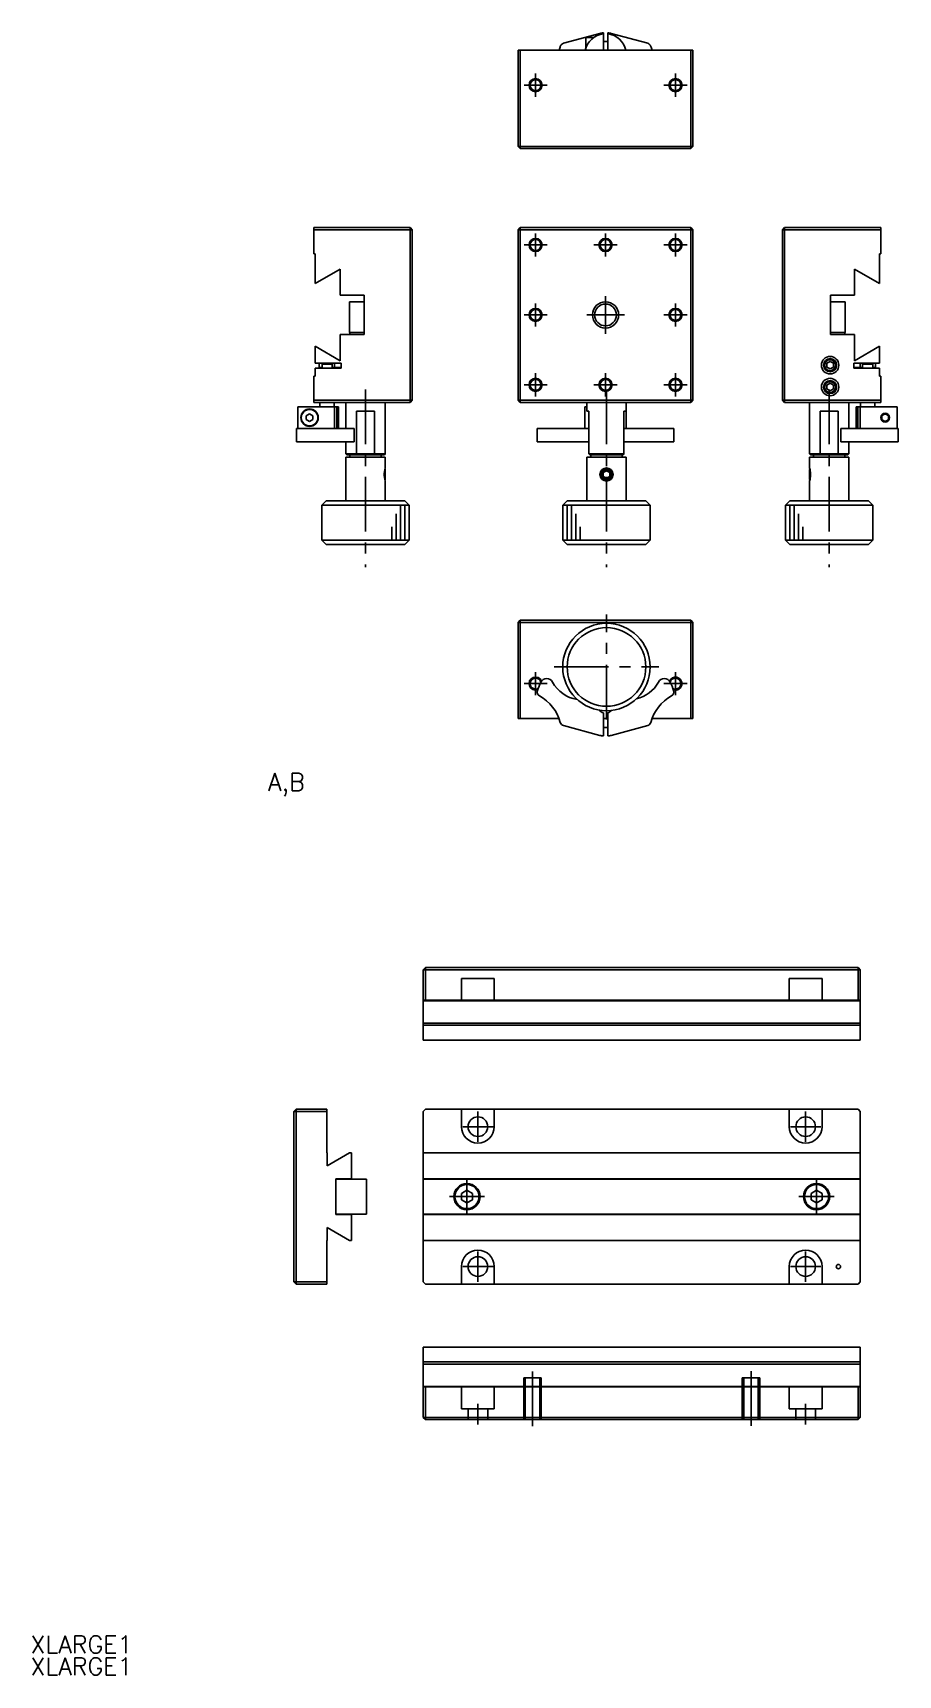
# Model space of a CAD drawing. Extents: x 18 to 806, y 13 to 406.
# Drawn here: x 18.1 to 216.1, y 13.2 to 388.9 of the extents above; entities that cross this region are included whole.
import ezdxf

# ---------------------------------------------------------------- set-up
doc = ezdxf.new("R2010")
doc.units = 0
doc.header["$LTSCALE"] = 10
doc.linetypes.add('CENTER', pattern=[2, 1.25, -0.25, 0.25, -0.25])
doc.linetypes.add('DASHED', pattern=[3.5, 2, -1.5])
doc.layers.get('0').update_dxf_attribs({"linetype": 'CONTINUOUS'})
doc.layers.add('CENTER', color=1, linetype='CENTER')
doc.styles.get("Standard").update_dxf_attribs({"font": 'txt.shx', "bigfont": '@extfont2.shx'})

msp = doc.modelspace()

# ---------------------------------------------------------------- linework, layer by layer
at = {"color": 7, "linetype": 'CONTINUOUS'}
for p, q in [((147.845905, 388.752148), (139.499441, 386.51572)), ((144.64, 387.822519), (144.64, 384.922519)), ((146.428451, 387.822519), (144.64, 387.822519)), ((148.64, 388.64613), (148.64, 388.897456)), ((148.64, 388.64613), (148.64, 388.897456)), ((148.64, 384.922519), (148.64, 388.64613)), ((148.64, 386.922519), (148.64, 388.64613)), ((148.64, 386.922519), (148.64, 387.072519)), ((148.64, 384.922519), (148.64, 387.072519)), ((149.64, 388.897456), (149.64, 388.64613)), ((149.64, 388.64613), (149.64, 384.922519)), ((158.780559, 386.51572), (150.434095, 388.752148)), ((158.780559, 386.51572), (150.434095, 388.752148)), ((129.14, 362.922519), (129.14, 384.922519)), ((129.14, 384.922519), (129.64, 384.922519)), ((129.14, 384.622519), (129.14, 384.922519)), ((129.14, 384.922519), (129.14, 384.622519)), ((129.14, 384.922519), (129.14, 384.622519)), ((129.14, 378.922519), (129.14, 384.622519)), ((129.14, 384.622519), (129.14, 378.922519)), ((129.14, 378.922519), (129.14, 384.622519)), ((129.14, 384.622519), (129.14, 378.922519)), ((129.14, 384.622519), (129.14, 378.922519)), ((129.64, 384.922519), (129.64, 362.922519)), ((168.64, 384.922519), (129.64, 384.922519)), ((149.639981, 386.922519), (148.64, 386.922519)), ((168.64, 362.922519), (168.64, 384.922519)), ((168.64, 384.922519), (169.14, 384.922519)), ((169.14, 384.922519), (169.14, 362.922519)), ((129.14, 378.722519), (129.14, 378.922519)), ((129.14, 378.922519), (129.14, 378.722519)), ((129.14, 373.422519), (129.14, 378.922519)), ((129.14, 378.922519), (129.14, 373.422519)), ((129.14, 378.922519), (129.14, 362.922519)), ((129.64, 362.422519), (129.14, 362.922519)), ((129.64, 362.922519), (129.14, 362.922519)), ((129.14, 362.922519), (129.64, 362.422519)), ((129.64, 362.422519), (129.64, 362.922519)), ((129.64, 362.922519), (168.64, 362.922519)), ((168.64, 362.422519), (129.64, 362.422519)), ((168.64, 362.422519), (168.64, 362.922519)), ((169.14, 362.922519), (168.64, 362.922519)), ((168.64, 362.422519), (169.14, 362.922519)), ((82.417481, 344.37), (104.417481, 344.37)), ((82.417481, 343.87), (82.417481, 344.37)), ((82.417481, 343.87), (82.417481, 338.37)), ((104.417481, 343.87), (82.417481, 343.87)), ((104.417481, 344.37), (104.417481, 343.87)), ((104.917481, 343.87), (104.417481, 344.37)), ((104.417481, 304.87), (104.417481, 343.87)), ((104.917481, 343.87), (104.417481, 343.87)), ((104.917481, 343.87), (104.917481, 304.87)), ((129.64, 344.37), (129.14, 343.87)), ((129.14, 304.87), (129.14, 343.87)), ((129.64, 343.87), (129.14, 343.87)), ((129.64, 343.87), (129.64, 344.37)), ((129.64, 344.37), (168.64, 344.37)), ((129.64, 343.87), (129.64, 304.87)), ((168.64, 343.87), (129.64, 343.87)), ((168.64, 343.87), (168.64, 344.37)), ((169.14, 343.87), (168.64, 344.37)), ((168.64, 304.87), (168.64, 343.87)), ((168.64, 343.87), (169.14, 343.87)), ((169.14, 343.87), (169.14, 304.87)), ((189.622519, 343.87), (190.122519, 344.37)), ((189.622519, 343.87), (190.122519, 344.37)), ((189.622519, 343.87), (190.122519, 343.87)), ((189.622519, 304.87), (189.622519, 343.87)), ((190.122519, 343.87), (190.122519, 344.37)), ((190.122519, 344.37), (212.122519, 344.37)), ((202.622524, 344.37), (190.122519, 344.37)), ((212.122519, 343.87), (190.122519, 343.87)), ((190.122519, 343.87), (190.122519, 304.87)), ((212.122519, 344.37), (205.622514, 344.37)), ((212.122519, 344.37), (212.122519, 343.87)), ((212.122519, 338.37), (212.122519, 343.87)), ((82.417481, 338.37), (82.717481, 338.37)), ((82.717481, 338.37), (82.417481, 338.37)), ((82.717481, 338.37), (82.717481, 331.543205)), ((211.822519, 338.37), (212.122519, 338.37)), ((211.822519, 331.543205), (211.822519, 338.37)), ((82.717481, 331.543205), (88.417481, 334.834102)), ((88.417481, 334.834102), (82.717481, 331.543205)), ((88.417481, 334.834102), (88.417481, 328.87)), ((206.122519, 334.834102), (211.822519, 331.543205)), ((206.122519, 328.87), (206.122519, 334.834102)), ((88.417481, 328.87), (93.917481, 328.87)), ((93.917481, 328.87), (88.417481, 328.87)), ((93.917481, 327.37), (90.579613, 327.37)), ((90.579613, 327.37), (90.579613, 320.37)), ((93.917481, 328.87), (90.783506, 328.87)), ((93.917481, 328.87), (90.783506, 328.87)), ((93.917481, 328.87), (93.917481, 319.87)), ((200.622519, 328.87), (206.122519, 328.87)), ((200.622519, 319.87), (200.622519, 328.87)), ((203.960387, 327.37), (200.622519, 327.37)), ((203.960387, 327.37), (200.622519, 327.37)), ((200.887737, 327.37), (200.622519, 327.37)), ((200.887737, 327.37), (200.622519, 327.37)), ((203.960387, 320.37), (203.960387, 327.37)), ((88.417481, 319.87), (88.417481, 313.905898)), ((93.917481, 319.87), (88.417481, 319.87)), ((90.579613, 320.37), (90.629613, 320.37)), ((90.579613, 320.37), (90.758257, 320.37)), ((90.629613, 320.37), (90.629613, 319.87)), ((90.758257, 320.37), (93.917481, 320.37)), ((203.910387, 320.37), (200.622519, 320.37)), ((200.622519, 320.37), (203.960387, 320.37)), ((206.122519, 319.87), (200.622519, 319.87)), ((200.622519, 319.87), (204.622519, 319.87)), ((203.910387, 319.87), (203.910387, 320.37)), ((203.910387, 319.87), (206.122519, 319.87)), ((203.910387, 319.87), (204.622519, 319.87)), ((206.122519, 313.905898), (206.122519, 319.87)), ((82.717481, 317.196795), (82.717481, 313.37)), ((88.417481, 313.905898), (82.717481, 317.196795)), ((211.822519, 317.196795), (206.122519, 313.905898)), ((206.122519, 313.905898), (211.822519, 317.196795)), ((211.822519, 313.37), (211.822519, 317.196795)), ((82.717481, 313.37), (88.617481, 313.37)), ((83.617481, 313.37), (82.717481, 313.37)), ((82.717481, 312.17), (82.717481, 310.37)), ((88.617481, 312.17), (82.717481, 312.17)), ((83.617481, 313.37), (83.617481, 312.37)), ((84.267481, 312.37), (83.617481, 312.37)), ((84.567481, 313.37), (84.267481, 313.07)), ((86.567481, 313.07), (84.267481, 313.07)), ((84.267481, 313.07), (84.267481, 312.17)), ((87.117481, 313.37), (86.267481, 313.37)), ((86.567481, 313.07), (86.267481, 313.37)), ((86.567481, 312.17), (86.567481, 313.07)), ((86.567481, 312.37), (87.117481, 312.37)), ((88.617481, 313.37), (87.117481, 313.37)), ((87.117481, 313.37), (87.117481, 312.37)), ((88.617481, 312.37), (87.117481, 312.37)), ((88.617481, 313.37), (88.617481, 312.17)), ((199.772519, 313.303013), (200.522519, 313.736025)), ((200.522519, 313.736025), (199.772519, 313.303013)), ((199.772519, 312.436987), (199.772519, 313.303013)), ((200.522519, 312.003975), (199.772519, 312.436987)), ((200.522519, 313.736025), (201.272519, 313.303013)), ((201.272519, 313.303013), (200.522519, 313.736025)), ((201.272519, 312.436987), (200.522519, 312.003975)), ((201.272519, 313.303013), (201.272519, 312.436987)), ((205.922519, 313.37), (211.822519, 313.37)), ((205.922519, 312.17), (205.922519, 313.37)), ((205.922519, 312.37), (207.422519, 312.37)), ((205.922519, 312.37), (207.422519, 312.37)), ((211.822519, 312.17), (205.922519, 312.17)), ((205.922519, 312.17), (207.122524, 312.17)), ((207.422519, 313.37), (207.422519, 312.37)), ((207.422519, 312.37), (207.972519, 312.37)), ((207.422519, 312.37), (207.972519, 312.37)), ((208.272519, 313.37), (207.972519, 313.07)), ((207.974827, 313.07), (207.972519, 313.07)), ((207.972519, 313.07), (207.972519, 312.17)), ((210.272519, 313.07), (207.974827, 313.07)), ((210.272519, 313.07), (209.972519, 313.37)), ((210.272519, 312.17), (210.272519, 313.07)), ((210.272519, 312.37), (210.922519, 312.37)), ((210.922519, 312.37), (210.272519, 312.37)), ((210.922519, 313.37), (210.922519, 312.37)), ((211.122514, 312.17), (211.822519, 312.17)), ((211.822519, 310.37), (211.822519, 312.17)), ((82.717481, 310.37), (82.417481, 310.37)), ((82.417481, 310.37), (82.417481, 304.87)), ((199.772519, 308.303013), (200.522519, 308.736025)), ((200.522519, 308.736025), (199.772519, 308.303013)), ((199.772519, 307.436987), (199.772519, 308.303013)), ((200.522519, 308.736025), (201.272519, 308.303013)), ((201.272519, 308.303013), (200.522519, 308.736025)), ((201.272519, 308.303013), (201.272519, 307.436987)), ((212.122519, 310.37), (211.822519, 310.37)), ((211.822519, 310.37), (212.122519, 310.37)), ((212.122519, 304.87), (212.122519, 310.37)), ((82.417481, 304.87), (104.417481, 304.87)), ((82.417481, 304.37), (82.417481, 304.87)), ((104.417481, 304.37), (82.417481, 304.37)), ((82.417481, 304.37), (83.417486, 304.37)), ((83.797481, 304.37), (83.797481, 303.37)), ((87.037481, 303.37), (87.037481, 304.37)), ((87.417476, 304.37), (88.917486, 304.37)), ((89.729613, 304.37), (89.729613, 298.37)), ((98.729613, 304.37), (104.417481, 304.37)), ((98.729613, 292.57), (98.729613, 304.37)), ((104.417481, 304.87), (104.917481, 304.87)), ((104.417481, 304.37), (104.917481, 304.87)), ((104.417481, 304.87), (104.417481, 304.37)), ((104.417481, 304.37), (104.917481, 304.87)), ((129.14, 304.87), (129.64, 304.87)), ((129.14, 304.87), (129.64, 304.37)), ((129.64, 304.87), (168.64, 304.87)), ((129.64, 304.37), (129.64, 304.87)), ((168.64, 304.37), (129.64, 304.37)), ((144.852132, 304.37), (144.852132, 302.37)), ((153.852132, 302.37), (153.852132, 304.37)), ((168.64, 304.37), (168.64, 304.87)), ((169.14, 304.87), (168.64, 304.87)), ((168.64, 304.37), (169.14, 304.87)), ((190.122519, 304.87), (189.622519, 304.87)), ((190.122519, 304.37), (189.622519, 304.87)), ((190.122519, 304.87), (212.122519, 304.87)), ((190.122519, 304.37), (190.122519, 304.87)), ((212.122519, 304.37), (190.122519, 304.37)), ((195.810387, 304.37), (195.810387, 292.57)), ((200.522519, 307.003975), (199.772519, 307.436987)), ((201.272519, 307.436987), (200.522519, 307.003975)), ((204.810387, 298.37), (204.810387, 304.37)), ((207.502519, 304.37), (207.502519, 303.37)), ((210.742519, 303.37), (210.742519, 304.37)), ((212.122519, 304.87), (212.122519, 304.37)), ((78.69387, 298.37), (78.69387, 303.37)), ((78.69387, 303.37), (87.140381, 303.37)), ((83.74043, 303.37), (78.69387, 303.37)), ((78.69387, 303.37), (83.667481, 303.37)), ((78.69387, 303.37), (83.668034, 303.37)), ((80.667481, 301.303013), (81.417481, 301.736025)), ((80.667481, 300.436987), (80.667481, 301.303013)), ((81.417481, 301.736025), (82.167481, 301.303013)), ((82.167481, 301.303013), (82.167481, 300.436987)), ((85.015618, 303.37), (83.74043, 303.37)), ((87.167481, 303.37), (85.015618, 303.37)), ((87.140381, 303.37), (87.140381, 298.37)), ((87.683721, 303.37), (87.140381, 303.37)), ((87.683721, 303.37), (87.167481, 303.37)), ((87.683721, 303.37), (87.683721, 298.37)), ((87.683721, 303.37), (88.017481, 303.37)), ((87.683721, 303.37), (88.017481, 303.37)), ((88.017481, 298.37), (88.017481, 303.37)), ((92.16806, 302.37), (96.291166, 302.37)), ((92.16806, 292.57), (92.16806, 302.37)), ((96.291166, 302.37), (92.16806, 302.37)), ((96.291166, 302.37), (96.291166, 292.57)), ((144.39, 303.37), (144.852132, 303.37)), ((144.39, 303.37), (144.39, 300.873487)), ((144.39, 300.873487), (144.39, 298.37)), ((144.852132, 302.37), (145.352132, 302.37)), ((145.352132, 302.37), (145.352132, 292.57)), ((153.352132, 302.37), (153.852132, 302.37)), ((153.352132, 292.57), (153.352132, 302.37)), ((153.852132, 303.37), (153.89, 303.37)), ((153.89, 298.37), (153.89, 303.37)), ((198.248834, 302.37), (202.37194, 302.37)), ((198.248834, 292.57), (198.248834, 302.37)), ((202.37194, 302.37), (202.37194, 292.57)), ((206.522519, 303.37), (206.856279, 303.37)), ((206.522519, 303.37), (206.522519, 298.37)), ((206.856279, 303.37), (206.856279, 298.37)), ((207.399619, 303.37), (206.856279, 303.37)), ((207.399619, 303.37), (207.399619, 298.37)), ((207.399619, 303.37), (215.84613, 303.37)), ((215.84613, 303.37), (215.84613, 298.37)), ((78.442544, 298.37), (78.587852, 298.37)), ((78.69387, 298.37), (78.442544, 298.37)), ((78.442544, 298.37), (78.442544, 295.37)), ((78.587852, 298.37), (80.82428, 298.37)), ((87.140381, 298.37), (78.69387, 298.37)), ((81.417481, 300.003975), (80.667481, 300.436987)), ((80.667481, 300.436987), (81.417481, 300.003975)), ((80.82428, 298.37), (81.529049, 298.37)), ((82.167481, 300.436987), (81.417481, 300.003975)), ((81.417481, 300.003975), (82.167481, 300.436987)), ((87.647828, 298.37), (81.529049, 298.37)), ((90.782861, 298.37), (86.736521, 298.37)), ((87.140381, 298.37), (86.736521, 298.37)), ((87.647828, 298.37), (88.850113, 298.37)), ((88.850113, 298.37), (90.747881, 298.37)), ((90.747881, 298.37), (91.581481, 298.37)), ((90.782861, 298.37), (91.581481, 298.37)), ((91.581481, 295.37), (91.581481, 298.37)), ((133.504239, 298.37), (133.559996, 298.37)), ((133.504239, 298.37), (133.504239, 295.37)), ((133.559996, 298.37), (134.357739, 298.37)), ((134.357739, 298.37), (137.027502, 298.37)), ((145.352132, 298.37), (137.027502, 298.37)), ((161.252498, 298.37), (153.352132, 298.37)), ((161.252498, 298.37), (163.922261, 298.37)), ((163.922261, 298.37), (164.720003, 298.37)), ((164.720003, 298.37), (164.775761, 298.37)), ((164.775761, 295.37), (164.775761, 298.37)), ((202.958519, 298.37), (203.792119, 298.37)), ((202.958519, 298.37), (202.958519, 295.37)), ((203.792119, 298.37), (205.689887, 298.37)), ((205.689887, 298.37), (206.892172, 298.37)), ((213.010951, 298.37), (206.892172, 298.37)), ((213.010951, 298.37), (213.71572, 298.37)), ((213.71572, 298.37), (215.952148, 298.37)), ((215.952148, 298.37), (216.097456, 298.37)), ((216.097456, 298.37), (216.097456, 295.37)), ((78.442544, 295.37), (78.587852, 295.37)), ((78.587852, 295.37), (80.82428, 295.37)), ((80.82428, 295.37), (81.529049, 295.37)), ((87.647828, 295.37), (81.529049, 295.37)), ((87.647828, 295.37), (88.850113, 295.37)), ((88.850113, 295.37), (90.747881, 295.37)), ((89.729613, 295.37), (89.729613, 292.57)), ((90.747881, 295.37), (91.581481, 295.37)), ((133.504239, 295.37), (133.559996, 295.37)), ((133.559996, 295.37), (134.357739, 295.37)), ((134.357739, 295.37), (137.027502, 295.37)), ((145.352132, 295.37), (137.027502, 295.37)), ((161.252498, 295.37), (153.352132, 295.37)), ((161.252498, 295.37), (163.922261, 295.37)), ((163.922261, 295.37), (164.720003, 295.37)), ((164.720003, 295.37), (164.775761, 295.37)), ((202.958519, 295.37), (203.757139, 295.37)), ((202.958519, 295.37), (203.792119, 295.37)), ((207.803479, 295.37), (203.757139, 295.37)), ((203.792119, 295.37), (205.689887, 295.37)), ((204.810387, 295.37), (205.689887, 295.37)), ((206.522519, 295.37), (204.810387, 295.37)), ((204.810387, 292.57), (204.810387, 295.37)), ((205.689887, 295.37), (206.522519, 295.37)), ((205.689887, 295.37), (206.892172, 295.37)), ((206.522519, 295.37), (206.892172, 295.37)), ((207.803479, 295.37), (206.522519, 295.37)), ((206.522519, 295.37), (206.856279, 295.37)), ((206.522519, 295.37), (206.856279, 295.37)), ((207.803479, 295.37), (206.856279, 295.37)), ((207.803479, 295.37), (206.856279, 295.37)), ((209.01614, 295.37), (206.892172, 295.37)), ((213.010951, 295.37), (206.892172, 295.37)), ((210.79957, 295.37), (207.372519, 295.37)), ((209.101163, 295.37), (207.372519, 295.37)), ((213.010951, 295.37), (209.01614, 295.37)), ((210.79957, 295.37), (209.101163, 295.37)), ((210.79957, 295.37), (216.097456, 295.37)), ((216.097456, 295.37), (210.79957, 295.37)), ((213.010951, 295.37), (213.71572, 295.37)), ((213.010951, 295.37), (213.71572, 295.37)), ((215.952148, 295.37), (213.71572, 295.37)), ((213.71572, 295.37), (215.952148, 295.37)), ((215.952148, 295.37), (216.097456, 295.37)), ((215.952148, 295.37), (216.097456, 295.37)), ((89.729613, 292.57), (92.16806, 292.57)), ((89.729613, 292.57), (89.929613, 292.37)), ((89.729613, 291.87), (94.229613, 291.87)), ((89.729613, 291.87), (89.729613, 281.87)), ((90.599223, 292.37), (89.929613, 292.37)), ((92.217152, 292.37), (89.929613, 292.37)), ((90.629613, 292.37), (90.599223, 292.37)), ((90.629613, 292.37), (90.629613, 291.87)), ((92.16806, 292.57), (92.217152, 292.37)), ((92.16806, 292.57), (96.291166, 292.57)), ((96.242074, 292.37), (92.217152, 292.37)), ((94.229613, 291.87), (98.729613, 291.87)), ((96.242074, 292.37), (96.291166, 292.57)), ((98.529613, 292.37), (96.242074, 292.37)), ((96.291166, 292.57), (98.729613, 292.57)), ((98.529613, 292.37), (97.811402, 292.37)), ((97.829613, 291.87), (97.829613, 292.37)), ((98.529613, 292.37), (98.729613, 292.57)), ((98.729613, 289.369896), (98.729613, 291.87)), ((144.852132, 291.87), (153.852132, 291.87)), ((144.852132, 291.87), (144.852132, 281.87)), ((145.352132, 292.57), (153.352132, 292.57)), ((145.552132, 292.37), (145.352132, 292.57)), ((153.152132, 292.37), (145.552132, 292.37)), ((145.752132, 292.37), (145.752132, 291.87)), ((152.952132, 291.87), (152.952132, 292.37)), ((153.152132, 292.37), (153.352132, 292.57)), ((153.852132, 281.87), (153.852132, 291.87)), ((195.810387, 292.57), (198.248834, 292.57)), ((195.810387, 292.57), (196.010387, 292.37)), ((195.810387, 291.87), (204.810387, 291.87)), ((195.810387, 291.87), (196.710323, 291.87)), ((195.810387, 291.87), (195.810387, 289.369995)), ((198.297926, 292.37), (196.010387, 292.37)), ((196.710387, 292.37), (196.710387, 291.87)), ((198.248834, 292.57), (202.37194, 292.57)), ((198.297926, 292.37), (198.248834, 292.57)), ((202.322848, 292.37), (198.297926, 292.37)), ((202.37194, 292.57), (202.322848, 292.37)), ((204.610387, 292.37), (202.322848, 292.37)), ((202.37194, 292.57), (204.810387, 292.57)), ((203.909883, 291.87), (204.810387, 291.87)), ((203.910387, 291.87), (203.910387, 292.37)), ((204.610387, 292.37), (204.810387, 292.57)), ((204.810387, 281.87), (204.810387, 291.87)), ((98.479613, 287.87), (98.479613, 288.119985)), ((98.479613, 287.621343), (98.479613, 287.87)), ((98.604585, 287.197037), (98.648293, 286.954998)), ((98.648292, 288.785001), (98.60459, 288.542992)), ((98.729613, 289.12), (98.648292, 288.785001)), ((98.648293, 286.954998), (98.729613, 286.62)), ((98.686775, 286.784325), (98.729613, 286.87)), ((98.729613, 288.87), (98.686778, 288.95567)), ((98.729613, 287.87), (98.729613, 288.87)), ((98.729613, 286.87), (98.729613, 287.87)), ((98.729613, 281.87), (98.729613, 286.370005)), ((148.298727, 288.542933), (148.103871, 287.935921)), ((148.108589, 287.743109), (148.298674, 287.19715)), ((148.602132, 288.303013), (149.352132, 288.736025)), ((148.602132, 287.436987), (148.602132, 288.303013)), ((149.352132, 287.003975), (148.602132, 287.436987)), ((149.414887, 289.118424), (149.352132, 289.12)), ((149.352132, 288.736025), (150.102132, 288.303013)), ((150.102132, 287.436987), (149.352132, 287.003975)), ((150.102132, 288.303013), (150.102132, 287.436987)), ((195.935387, 288.543143), (195.810387, 289.12)), ((195.853224, 288.955674), (195.810387, 288.87)), ((195.810387, 288.87), (195.810387, 286.87)), ((195.810387, 286.62), (195.935393, 287.196897)), ((195.810387, 286.87), (195.853227, 286.78432)), ((195.810387, 286.370247), (195.810387, 281.87)), ((196.060387, 288.115834), (196.060387, 287.87)), ((196.060387, 287.87), (196.060387, 287.621495)), ((85.229613, 281.87), (84.229613, 280.87)), ((85.229613, 281.87), (103.229613, 281.87)), ((104.229613, 280.87), (103.229613, 281.87)), ((140.352132, 281.87), (139.352132, 280.87)), ((140.352132, 281.87), (158.352132, 281.87)), ((159.352132, 280.87), (158.352132, 281.87)), ((191.310387, 281.87), (190.310387, 280.87)), ((191.310387, 281.87), (209.310387, 281.87)), ((191.310387, 281.87), (195.810387, 281.87)), ((195.810387, 281.87), (204.810387, 281.87)), ((204.810387, 281.87), (209.310387, 281.87)), ((210.310387, 280.87), (209.310387, 281.87)), ((104.229613, 280.87), (84.229613, 280.87)), ((84.229613, 280.87), (84.229613, 272.87)), ((104.229613, 272.87), (104.229613, 280.87)), ((159.352132, 280.87), (139.352132, 280.87)), ((139.352132, 280.87), (139.352132, 272.87)), ((159.352132, 272.87), (159.352132, 280.87)), ((210.310387, 280.87), (190.310387, 280.87)), ((190.310387, 280.87), (190.310387, 272.87)), ((210.310387, 272.87), (210.310387, 280.87)), ((84.229613, 272.87), (104.229613, 272.87)), ((84.229613, 272.87), (85.229613, 271.87)), ((103.229613, 271.87), (85.229613, 271.87)), ((103.229613, 271.87), (85.229613, 271.87)), ((103.229613, 271.87), (104.229613, 272.87)), ((139.352132, 272.87), (149.352132, 272.87)), ((139.352132, 272.87), (140.352132, 271.87)), ((149.352132, 271.87), (140.352132, 271.87)), ((149.352132, 272.87), (159.352132, 272.87)), ((158.352132, 271.87), (149.352132, 271.87)), ((158.352132, 271.87), (159.352132, 272.87)), ((190.310387, 272.87), (210.310387, 272.87)), ((190.310387, 272.87), (191.310387, 271.87)), ((209.310387, 271.87), (191.310387, 271.87)), ((209.310387, 271.87), (210.310387, 272.87)), ((129.14, 254.027481), (129.64, 254.527481)), ((129.14, 254.027481), (129.64, 254.027481)), ((129.14, 232.027481), (129.14, 254.027481)), ((129.64, 254.027481), (129.64, 254.527481)), ((129.64, 254.527481), (168.64, 254.527481)), ((129.64, 254.027481), (129.64, 232.027481)), ((168.64, 254.027481), (129.64, 254.027481)), ((168.64, 254.027481), (168.64, 254.527481)), ((169.14, 254.027481), (168.64, 254.527481)), ((168.64, 254.527481), (169.14, 254.027481)), ((168.64, 254.027481), (169.14, 254.027481)), ((168.64, 232.027481), (168.64, 254.027481)), ((169.14, 254.027481), (169.14, 232.027481)), ((169.14, 238.027481), (169.14, 254.027481)), ((169.14, 241.627481), (169.14, 245.627481)), ((169.14, 241.627481), (169.14, 245.627481)), ((169.14, 241.627481), (169.14, 245.627481)), ((169.14, 241.627481), (169.14, 245.627481)), ((169.14, 243.527481), (169.14, 238.027481)), ((169.14, 238.027481), (169.14, 243.527481)), ((169.14, 238.227481), (169.14, 232.327481)), ((169.14, 232.327481), (169.14, 238.227481)), ((169.14, 232.327481), (169.14, 238.027481)), ((169.14, 238.027481), (169.14, 232.327481)), ((169.14, 232.327481), (169.14, 238.027481)), ((148.64, 233.35043), (148.64, 228.052544)), ((149.64, 228.052544), (149.64, 233.35043)), ((149.64, 232.027481), (149.64, 233.35043)), ((129.64, 232.027481), (129.14, 232.027481)), ((129.64, 232.027481), (138.507497, 232.027481)), ((147.845905, 228.197852), (139.499441, 230.43428)), ((147.845905, 228.197852), (139.499441, 230.43428)), ((149.639981, 232.027481), (148.64, 232.027481)), ((148.64, 230.027481), (149.639981, 230.027481)), ((149.64, 228.30387), (149.64, 230.027481)), ((158.780559, 230.43428), (150.434095, 228.197852)), ((159.772503, 232.027481), (168.64, 232.027481)), ((169.14, 232.027481), (168.64, 232.027481)), ((169.14, 232.027481), (169.14, 232.327481)), ((169.14, 232.327481), (169.14, 232.027481)), ((169.14, 232.027481), (169.14, 232.327481)), ((149.64, 228.052544), (149.64, 228.30387)), ((107.93, 175.09), (107.43, 174.59)), ((107.43, 167.59), (107.43, 174.59)), ((107.43, 174.59), (107.93, 174.59)), ((107.93, 175.09), (206.93, 175.09)), ((107.93, 175.09), (107.93, 174.59)), ((206.93, 174.59), (107.93, 174.59)), ((107.93, 174.59), (107.93, 167.59)), ((206.93, 174.59), (206.93, 175.09)), ((207.43, 174.59), (206.93, 175.09)), ((207.43, 174.59), (206.93, 175.09)), ((206.93, 167.59), (206.93, 174.59)), ((206.93, 174.59), (207.43, 174.59)), ((207.43, 174.59), (207.43, 167.59)), ((207.43, 167.59), (207.43, 174.59)), ((116.18, 172.59), (123.68, 172.59)), ((116.18, 172.59), (116.18, 167.59)), ((116.18, 167.59), (116.18, 172.59)), ((123.68, 167.59), (123.68, 172.59)), ((123.68, 167.59), (123.68, 172.59)), ((191.18, 172.59), (198.68, 172.59)), ((191.18, 172.59), (191.18, 167.59)), ((191.18, 167.59), (191.18, 172.59)), ((198.68, 167.59), (198.68, 172.59)), ((198.68, 167.59), (198.68, 172.59)), ((107.93, 167.59), (107.43, 167.59)), ((107.43, 167.49), (107.43, 167.59)), ((107.43, 167.49), (207.43, 167.49)), ((107.43, 162.393848), (107.43, 167.49)), ((107.93, 167.59), (116.18, 167.59)), ((119.93, 167.59), (116.18, 167.59)), ((123.68, 167.59), (119.93, 167.59)), ((123.68, 167.59), (191.18, 167.59)), ((194.93, 167.59), (191.18, 167.59)), ((198.68, 167.59), (194.93, 167.59)), ((198.68, 167.59), (206.93, 167.59)), ((207.43, 167.59), (206.93, 167.59)), ((207.43, 167.59), (207.43, 167.49)), ((207.43, 167.49), (207.43, 167.59)), ((207.43, 167.49), (207.43, 165.49)), ((207.43, 162.393848), (207.43, 167.49)), ((207.43, 161.89), (207.43, 165.49)), ((107.43, 162.393848), (207.43, 162.393848)), ((107.43, 161.89), (107.43, 162.393848)), ((107.43, 161.89), (107.43, 158.49)), ((107.43, 161.89), (207.43, 161.89)), ((207.43, 161.89), (207.43, 162.393848)), ((207.43, 161.89), (207.43, 158.49)), ((207.43, 161.89), (207.43, 158.49)), ((107.43, 158.49), (207.43, 158.49)), ((77.83, 142.18), (78.33, 142.68)), ((78.33, 142.68), (77.83, 142.18)), ((77.83, 142.18), (78.33, 142.18)), ((77.83, 103.18), (77.83, 142.18)), ((78.33, 142.18), (78.33, 142.68)), ((78.33, 142.68), (85.33, 142.68)), ((85.33, 142.68), (78.33, 142.68)), ((85.33, 142.18), (78.33, 142.18)), ((78.33, 142.18), (78.33, 103.18)), ((85.33, 142.68), (80.33, 142.68)), ((80.33, 142.68), (85.33, 142.68)), ((85.33, 142.68), (80.33, 142.68)), ((80.33, 142.68), (85.33, 142.68)), ((85.33, 142.68), (85.33, 142.18)), ((85.33, 132.68), (85.33, 142.18)), ((107.93, 142.68), (107.43, 142.18)), ((107.43, 132.68), (107.43, 142.18)), ((107.93, 142.68), (116.18, 142.68)), ((116.18, 142.68), (116.18, 138.68)), ((116.18, 142.68), (123.68, 142.68)), ((123.68, 138.68), (123.68, 142.68)), ((123.68, 142.68), (191.18, 142.68)), ((191.18, 142.68), (191.18, 138.68)), ((191.18, 142.68), (198.68, 142.68)), ((198.68, 138.68), (198.68, 142.68)), ((198.68, 142.68), (206.93, 142.68)), ((207.43, 142.18), (206.93, 142.68)), ((207.43, 132.68), (207.43, 142.18)), ((85.43, 132.68), (85.33, 132.68)), ((85.43, 132.68), (85.33, 132.68)), ((85.43, 129.737735), (85.43, 132.68)), ((90.526152, 132.68), (85.43, 129.737735)), ((90.526152, 132.68), (85.43, 129.737735)), ((91.03, 132.68), (90.526152, 132.68)), ((91.03, 132.68), (90.526152, 132.68)), ((91.03, 126.78), (91.03, 132.68)), ((107.43, 126.78), (107.43, 132.68)), ((107.43, 132.68), (207.43, 132.68)), ((207.43, 126.78), (207.43, 132.68)), ((91.03, 126.78), (87.43, 126.78)), ((87.43, 126.78), (87.43, 126.68)), ((87.43, 126.68), (87.43, 118.68)), ((87.43, 126.68), (94.43, 126.68)), ((87.43, 126.68), (94.43, 126.68)), ((88.13, 126.68), (87.43, 126.68)), ((87.43, 126.68), (88.13, 126.68)), ((87.43, 126.68), (87.43, 118.68)), ((94.43, 118.68), (94.43, 126.68)), ((207.43, 126.78), (107.43, 126.78)), ((107.43, 126.78), (107.43, 126.68)), ((107.43, 126.68), (207.43, 126.68)), ((107.43, 118.68), (107.43, 126.68)), ((116.18, 123.401688), (117.43, 124.123376)), ((117.43, 124.123376), (118.68, 123.401688)), ((196.18, 123.401688), (197.43, 124.123376)), ((197.43, 124.123376), (198.68, 123.401688)), ((207.43, 126.78), (207.43, 126.68)), ((207.43, 126.68), (207.43, 118.68)), ((116.18, 121.958312), (116.18, 123.401688)), ((117.43, 121.236624), (116.18, 121.958312)), ((118.68, 121.958312), (117.43, 121.236624)), ((118.68, 123.401688), (118.68, 121.958312)), ((196.18, 121.958312), (196.18, 123.401688)), ((197.43, 121.236624), (196.18, 121.958312)), ((198.68, 121.958312), (197.43, 121.236624)), ((198.68, 123.401688), (198.68, 121.958312)), ((87.43, 118.68), (94.43, 118.68)), ((87.43, 118.68), (87.43, 118.58)), ((87.43, 118.58), (91.03, 118.58)), ((87.43, 118.58), (91.03, 118.58)), ((91.03, 112.68), (91.03, 118.58)), ((207.43, 118.68), (107.43, 118.68)), ((107.43, 118.68), (107.43, 118.58)), ((207.43, 118.58), (107.43, 118.58)), ((107.43, 112.68), (107.43, 118.58)), ((207.43, 118.68), (207.43, 118.58)), ((207.43, 112.68), (207.43, 118.58)), ((85.43, 115.622265), (90.526152, 112.68)), ((85.43, 112.68), (85.43, 115.622265)), ((85.33, 112.68), (85.43, 112.68)), ((85.33, 103.18), (85.33, 112.68)), ((90.526152, 112.68), (91.03, 112.68)), ((107.43, 112.68), (207.43, 112.68)), ((107.43, 103.18), (107.43, 112.68)), ((207.43, 103.18), (207.43, 112.68)), ((116.18, 106.68), (116.18, 102.68)), ((123.68, 102.68), (123.68, 106.68)), ((191.18, 106.68), (191.18, 102.68)), ((198.68, 102.68), (198.68, 106.68)), ((77.83, 103.18), (78.33, 103.18)), ((77.83, 103.18), (78.33, 102.68)), ((78.33, 103.18), (85.33, 103.18)), ((78.33, 102.68), (78.33, 103.18)), ((85.33, 102.68), (78.33, 102.68)), ((85.33, 103.18), (85.33, 102.68)), ((107.43, 103.18), (107.93, 102.68)), ((107.93, 102.68), (116.18, 102.68)), ((116.18, 102.68), (123.68, 102.68)), ((123.68, 102.68), (191.18, 102.68)), ((191.18, 102.68), (198.68, 102.68)), ((198.68, 102.68), (206.93, 102.68)), ((206.93, 102.68), (207.43, 103.18)), ((107.43, 84.86), (107.43, 88.26)), ((107.43, 84.86), (107.43, 88.26)), ((207.43, 88.26), (107.43, 88.26)), ((207.43, 84.86), (207.43, 88.26)), ((107.43, 81.26), (107.43, 84.86)), ((107.43, 84.356152), (107.43, 84.86)), ((107.43, 84.86), (207.43, 84.86)), ((107.43, 79.26), (107.43, 84.356152)), ((107.43, 84.356152), (207.43, 84.356152)), ((207.43, 84.356152), (207.43, 84.86)), ((207.43, 79.26), (207.43, 84.356152)), ((107.43, 81.26), (107.43, 79.26)), ((107.43, 79.26), (107.43, 79.16)), ((107.43, 79.16), (107.43, 79.26)), ((107.43, 79.26), (207.43, 79.26)), ((107.43, 72.16), (107.43, 79.16)), ((107.43, 79.16), (107.93, 79.16)), ((107.43, 79.16), (107.43, 72.16)), ((107.93, 79.16), (107.93, 72.16)), ((107.93, 79.16), (116.18, 79.16)), ((116.18, 79.16), (116.18, 74.16)), ((116.18, 79.16), (116.18, 74.16)), ((116.18, 79.16), (119.93, 79.16)), ((119.93, 79.16), (123.68, 79.16)), ((123.68, 79.16), (123.68, 74.16)), ((123.68, 79.16), (191.18, 79.16)), ((123.68, 79.16), (123.68, 74.16)), ((191.18, 79.16), (191.18, 74.16)), ((191.18, 79.16), (191.18, 74.16)), ((191.18, 79.16), (194.93, 79.16)), ((194.93, 79.16), (198.68, 79.16)), ((198.68, 79.16), (198.68, 74.16)), ((198.68, 79.16), (206.93, 79.16)), ((198.68, 79.16), (198.68, 74.16)), ((206.93, 72.16), (206.93, 79.16)), ((206.93, 79.16), (207.43, 79.16)), ((207.43, 79.16), (207.43, 79.26)), ((207.43, 79.16), (207.43, 72.16)), ((107.93, 72.16), (107.43, 72.16)), ((107.93, 71.66), (107.43, 72.16)), ((107.93, 71.66), (107.43, 72.16)), ((107.93, 71.66), (107.93, 72.16)), ((107.93, 72.16), (206.93, 72.16)), ((206.93, 71.66), (107.93, 71.66)), ((116.18, 74.16), (123.68, 74.16)), ((191.18, 74.16), (198.68, 74.16)), ((206.93, 72.16), (206.93, 71.66)), ((207.43, 72.16), (206.93, 72.16)), ((207.43, 72.16), (206.93, 71.66))]:
    msp.add_line(p, q, dxfattribs=at)
at = {"color": 3, "linetype": 'CONTINUOUS'}
for p, q in [((152.822848, 386.922514), (152.822734, 386.922514)), ((98.604618, 288.938012), (98.729613, 289.369995)), ((195.810387, 289.369995), (195.935371, 288.938058)), ((98.479482, 288.117736), (98.604618, 288.938012)), ((98.479536, 287.621342), (98.479482, 288.117736)), ((98.604615, 286.802001), (98.479536, 287.621342)), ((98.729613, 286.370005), (98.604615, 286.802001)), ((147.872864, 288.118529), (147.852225, 287.886706)), ((147.852225, 287.886706), (147.872725, 287.6223)), ((150.852132, 287.87), (150.831539, 288.117702)), ((150.831569, 287.62248), (150.840089, 287.680307)), ((150.840089, 287.680307), (150.852132, 287.87)), ((195.935376, 286.801961), (195.810387, 286.370005)), ((195.935371, 288.938058), (196.060624, 288.115897)), ((196.06052, 287.622298), (195.935376, 286.801961)), ((196.067744, 287.87), (196.06052, 287.622298)), ((196.060624, 288.115897), (196.067744, 287.87)), ((101.229613, 272.87), (101.229613, 278.87)), ((102.229613, 272.87), (102.229613, 280.87)), ((103.229613, 272.87), (103.229613, 280.87)), ((140.352132, 280.87), (140.352132, 272.87)), ((141.352132, 280.87), (141.352132, 272.87)), ((142.352132, 278.87), (142.352132, 272.87)), ((191.310387, 280.87), (191.310387, 272.87)), ((192.310387, 280.87), (192.310387, 272.87)), ((193.310387, 278.87), (193.310387, 272.87)), ((100.229613, 272.87), (100.229613, 275.87)), ((143.352132, 275.87), (143.352132, 272.87)), ((194.310387, 275.87), (194.310387, 272.87))]:
    msp.add_line(p, q, dxfattribs=at)
at = {"color": 3, "linetype": 'DASHED'}
for p, q in [((130.430005, 81.26), (130.430005, 79.26)), ((130.430005, 81.26), (134.429995, 81.26)), ((130.430005, 79.26), (130.430005, 79.16)), ((130.430005, 79.16), (130.430005, 71.66)), ((130.78, 81.26), (130.78, 71.66)), ((134.08, 71.66), (134.08, 81.26)), ((134.429995, 79.26), (134.429995, 81.26)), ((134.429995, 79.16), (134.429995, 79.26)), ((134.429995, 71.66), (134.429995, 79.16)), ((180.430005, 81.26), (180.430005, 79.26)), ((180.430005, 81.26), (184.429995, 81.26)), ((180.430005, 79.26), (180.430005, 79.16)), ((180.430005, 79.16), (180.430005, 71.66)), ((180.78, 81.26), (180.78, 71.66)), ((184.08, 71.66), (184.08, 81.26)), ((184.429995, 79.26), (184.429995, 81.26)), ((184.429995, 79.16), (184.429995, 79.26)), ((184.429995, 71.66), (184.429995, 79.16)), ((117.68, 74.16), (117.68, 71.66)), ((122.18, 71.66), (122.18, 74.16)), ((192.68, 74.16), (192.68, 71.66)), ((197.18, 71.66), (197.18, 74.16))]:
    msp.add_line(p, q, dxfattribs=at)
at = {"color": 3, "linetype": 'CONTINUOUS'}
for centre, radius in [((133.14, 376.922519), 1.5), ((165.14, 376.922519), 1.5), ((133.14, 340.37), 1.5), ((149.14, 340.37), 1.5), ((165.14, 340.37), 1.5), ((149.14, 324.37), 3), ((133.14, 324.37), 1.5), ((165.14, 324.37), 1.5), ((200.522519, 312.87), 1.5), ((133.14, 308.37), 1.5), ((149.14, 308.37), 1.5), ((165.14, 308.37), 1.5), ((200.522519, 307.87), 1.5), ((213.122864, 300.869935), 0.999935)]:
    msp.add_circle(centre, radius, dxfattribs=at)
at = {"color": 7, "linetype": 'CONTINUOUS'}
for centre, radius in [((133.14, 376.922519), 1.25), ((165.14, 376.922519), 1.25), ((133.14, 340.37), 1.25), ((149.14, 340.37), 1.25), ((165.14, 340.37), 1.25), ((149.14, 324.37), 2.5), ((133.14, 324.37), 1.25), ((165.14, 324.37), 1.25), ((200.522519, 312.87), 2), ((200.522519, 312.87), 1.25), ((133.14, 308.37), 1.25), ((149.14, 308.37), 1.25), ((165.14, 308.37), 1.25), ((200.522519, 307.87), 2), ((200.522519, 307.87), 1.25), ((81.417366, 300.869994), 1.999994), ((81.417481, 300.87), 1.9), ((213.122734, 300.87), 0.8), ((149.352132, 287.87), 1), ((149.352132, 243.839613), 10), ((149.352132, 243.839613), 9), ((119.93, 138.68), 2.25), ((194.93, 138.68), 2.25), ((117.43, 122.68), 3), ((117.43, 122.68), 2.75), ((197.43, 122.68), 3), ((197.43, 122.68), 2.75), ((119.93, 106.68), 2.25), ((194.93, 106.68), 2.25), ((202.43, 106.68), 0.5)]:
    msp.add_circle(centre, radius, dxfattribs=at)
for centre, radius, start, end in [((149.14, 383.922519), 4.75, 96.042328, 167.846803), ((149.14, 383.922519), 5, 95.73917, 105), ((149.14, 383.922519), 5, 75, 84.26083), ((149.14, 383.922519), 4.75, 12.153197, 83.957672), ((129.14, 388.422519), 10, 339.512685, 344.861286), ((139.75826, 385.549794), 1, 105, 164.861286), ((158.52174, 385.549794), 1, 15.138714, 75), ((169.14, 388.422519), 10, 195.138714, 200.487315), ((85.417481, 308.37), 4, 106.708344, 108.194875), ((85.417481, 308.37), 4, 71.805126, 73.291656), ((209.122519, 308.37), 4, 71.80512, 73.291656), ((149.352132, 287.87), 1.5, 178.232937, 180), ((149.352132, 287.87), 1.5, 180, 189.504898), ((149.352132, 287.87), 1.5, 170.462999, 178.232937), ((149.352095, 287.870058), 1.25, 212.569773, 32.56378), ((149.352542, 287.869252), 1.250748, 90.018774, 147.410079), ((149.351739, 287.869323), 1.250696, 32.58336, 87.105882), ((149.352132, 287.87), 1.5, 3.031591, 9.504854), ((149.352132, 287.87), 1.5, 350.502205, 0), ((149.352132, 287.87), 1.5, 0, 3.031591), ((133.14, 240.027481), 1.25, 90, 298.173801), ((133.14, 240.027481), 1.25, 14.567443, 90), ((135.701581, 239.691481), 1.5, 27.877767, 153.62357), ((162.578419, 239.691481), 1.5, 26.37643, 152.122233), ((165.14, 240.027481), 1.25, 90, 165.432558), ((165.14, 240.027481), 1.25, 241.826197, 90), ((134.504239, 238.130863), 1, 160.776714, 240.813229), ((149.14, 233.027481), 16.5, 153.62357, 160.776714), ((129.14, 228.527481), 10, 15.138714, 60.813229), ((143.7455, 243.946521), 7.6, 207.877767, 261.632185), ((154.5345, 243.946521), 7.6, 282.432326, 332.122233), ((169.14, 228.527481), 10, 119.186771, 164.861286), ((149.14, 233.027481), 16.5, 19.223286, 26.37643), ((163.775761, 238.130863), 1, 299.186771, 19.223286), ((149.14, 235.027481), 1.75, 217.200263, 253.39845), ((149.14, 235.027481), 1.75, 286.60155, 320.041739), ((139.75826, 231.400206), 1, 195.138714, 255), ((158.52174, 231.400206), 1, 285, 344.861286), ((149.14, 233.027481), 5, 255, 264.26083), ((149.14, 233.027481), 5, 275.73917, 285), ((119.93, 138.68), 3.75, 180, 270), ((119.93, 138.68), 3.75, 270, 0), ((194.93, 138.68), 3.75, 180, 270), ((194.93, 138.68), 3.75, 270, 0), ((119.93, 106.68), 3.75, 90, 180), ((119.93, 106.68), 3.75, 0, 90), ((194.93, 106.68), 3.75, 90, 180), ((194.93, 106.68), 3.75, 0, 90)]:
    msp.add_arc(centre, radius, start, end, dxfattribs=at)
at = {"color": 3, "linetype": 'CONTINUOUS'}
for centre, radius, start, end in [((149.352132, 287.86986), 1.500023, 9.510321, 170.45764), ((149.352132, 287.870126), 1.500021, 189.509741, 350.497242), ((149.352132, 287.87), 1.25, 178.094503, 180), ((149.352132, 287.87), 1.25, 180, 185.826188), ((149.352132, 287.87), 1.25, 147.429197, 178.094503), ((149.352132, 287.87), 1.25, 185.826188, 212.566263), ((133.14, 240.027481), 1.5, 23.078522, 288.28593), ((165.14, 240.027481), 1.5, 0, 156.921479), ((165.14, 240.027481), 1.5, 251.714069, 0)]:
    msp.add_arc(centre, radius, start, end, dxfattribs=at)
at = {"layer": 'CENTER', "color": 1, "linetype": 'CENTER'}
for p, q in [((133.14, 374.272519), (133.14, 379.572519)), ((165.14, 374.272519), (165.14, 379.572519)), ((130.49, 376.922519), (135.79, 376.922519)), ((162.49, 376.922519), (167.79, 376.922519)), ((133.14, 337.72), (133.14, 343.02)), ((149.14, 337.72), (149.14, 343.02)), ((165.14, 337.72), (165.14, 343.02)), ((130.49, 340.37), (135.79, 340.37)), ((146.49, 340.37), (151.79, 340.37)), ((162.49, 340.37), (167.79, 340.37)), ((133.14, 321.72), (133.14, 327.02)), ((149.14, 320.07), (149.14, 328.67)), ((165.14, 321.72), (165.14, 327.02)), ((130.49, 324.37), (135.79, 324.37)), ((144.84, 324.37), (153.44, 324.37)), ((162.49, 324.37), (167.79, 324.37)), ((130.49, 308.37), (135.79, 308.37)), ((133.14, 305.72), (133.14, 311.02)), ((146.49, 308.37), (151.79, 308.37)), ((149.14, 305.72), (149.14, 311.02)), ((162.49, 308.37), (167.79, 308.37)), ((165.14, 305.72), (165.14, 311.02)), ((94.229613, 307.3), (94.229613, 266.67)), ((149.352132, 307.3), (149.352132, 266.67)), ((200.310387, 307.3), (200.310387, 266.67)), ((149.352132, 231.839613), (149.352132, 255.839613)), ((133.14, 237.377481), (133.14, 242.677481)), ((137.352132, 243.839613), (161.352132, 243.839613)), ((165.14, 237.377481), (165.14, 242.677481)), ((165.14, 237.377481), (165.14, 242.677481)), ((130.49, 240.027481), (135.79, 240.027481)), ((162.49, 240.027481), (167.79, 240.027481)), ((162.49, 240.027481), (167.79, 240.027481)), ((119.93, 135.205), (119.93, 142.155)), ((194.93, 135.205), (194.93, 142.155)), ((116.455, 138.68), (123.405, 138.68)), ((191.455, 138.68), (198.405, 138.68)), ((117.43, 118.655), (117.43, 126.705)), ((197.43, 118.655), (197.43, 126.705)), ((113.405, 122.68), (121.455, 122.68)), ((193.405, 122.68), (201.455, 122.68)), ((119.93, 103.205), (119.93, 110.155)), ((194.93, 103.205), (194.93, 110.155)), ((116.455, 106.68), (123.405, 106.68)), ((191.455, 106.68), (198.405, 106.68)), ((132.43, 70.18), (132.43, 82.74)), ((182.43, 82.74), (182.43, 70.18)), ((119.93, 75.285), (119.93, 70.535)), ((194.93, 75.285), (194.93, 70.535))]:
    msp.add_line(p, q, dxfattribs=at)

# ---------------------------------------------------------------- texts
at = {"color": 7}
msp.add_text('A,B', height=4, dxfattribs=at).set_placement((71.930486, 215.543056))
at = {"color": 7, "linetype": 'CONTINUOUS'}
for p in [(17.575347, 18.216667), (17.575347, 13.216667)]:
    msp.add_text('XLARGE1', height=4, dxfattribs=at).set_placement(p)

doc.saveas('drawing.dxf')
